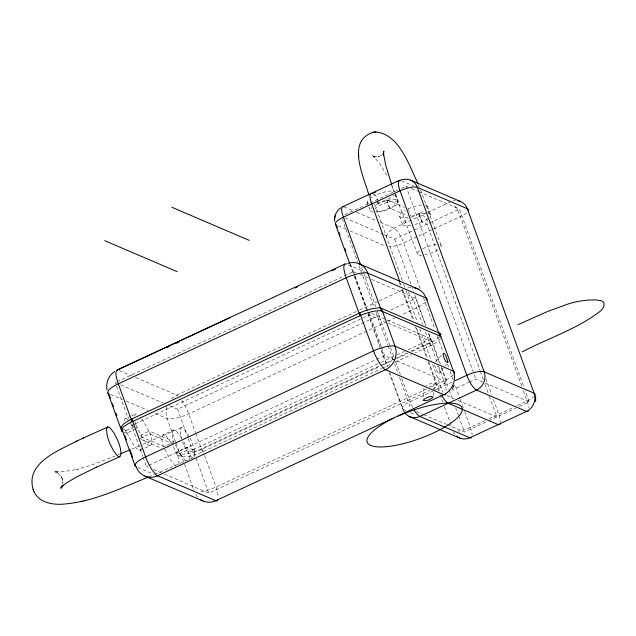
<?xml version="1.0" encoding="UTF-8"?>
<svg xmlns="http://www.w3.org/2000/svg" width="636" height="636" viewBox="0 0 636 636"><rect width="100%" height="100%" fill="white"/><g stroke="black" fill="none" stroke-linecap="round" stroke-linejoin="round"><path stroke-width="0.48" stroke-dasharray="3.18 2.39" d="M179.145 464.415L178.326 457.292A20.869 5.875 65 0 0 176.689 452.013L187.048 447.195L193.066 449.763L195.737 457.149M189.504 459.597L188.685 452.474A20.869 5.875 65 0 0 187.048 447.195M433.235 395.679L433.545 392.213M62.614 484.274L62.964 481.993L62.813 483.185L62.153 478.534L62.312 479.019M423.997 388.143L423.234 397.77M433.776 390.48L435.31 382.697L431.399 383.182L425.897 385.615M124.1 420.881L124.863 419.005L130.467 416.326M134.458 416.063L135.651 413.917A15.606 4.396 65 0 1 138.004 414.585M141.399 448.277L140.206 450.423A15.606 4.396 65 0 1 137.161 449.215L132.614 443.57L128.48 435.914A20.893 5.883 65 0 1 126.23 430.437L122.366 428.791M434.642 364.905C436.169 373.237 443.308 378.428 437.417 365.692M435.437 383.166L433.307 384.963L429.268 386.847M439.619 373.523L443.181 368.196M440.629 338.591L438.8 340.673L434.404 343.726A19.454 5.589 -19.9 0 1 430.357 345.809L415.046 352.94M435.533 361.598L441.877 354.665M445.28 365.613L446.377 364.38M425.85 302.005L420.666 305.789A19.454 5.589 -19.9 0 1 416.628 307.88L401.308 315.003M439.397 337.16L434.221 340.944A19.454 5.589 -19.9 0 1 430.182 343.027L411.261 351.835M453.134 375.097L447.959 378.873A19.454 5.589 -19.9 0 1 443.912 380.964L430.397 387.252M382.681 154.135L379.843 156.273L380.249 156.106L378.174 156.838L379.302 156.607L376.266 157.036L377.013 156.933L372.942 156.146L374.35 156.742L372.362 155.629L375.002 157.8L373.547 156.44L380.193 164.255L387.785 177.126M181.689 438.037L176.434 431.264A15.606 4.396 65 0 0 173.397 430.055L163.039 434.873C160.542 437.163 162.252 441.265 162.657 444.143A20.869 5.875 65 0 0 163.357 446.639M173.397 430.055C170.901 432.345 172.61 436.439 173.016 439.317A20.869 5.875 65 0 0 173.827 442.155M140.206 450.423L150.565 445.605C153.053 443.316 151.352 439.214 150.939 436.336A20.869 5.875 65 0 0 149.309 431.057L139.594 435.573M344.839 214.682L397.929 189.981M401.531 188.304L406.03 186.213L407.843 186.984M426.692 212.925L393.915 228.181A13.968 12.784 -66.9 0 0 385.814 238.603M427.583 212.511L450.614 201.795M383.762 234.541L394.622 239.184L413.519 230.391M414.426 229.97L428.823 223.268M429.721 222.854L459.423 209.037L523.833 386.982M431.987 229.771L403.637 242.96A13.968 4.015 -19.9 0 1 389.073 246.824M433.752 228.952L460.329 216.582A13.968 4.015 -19.9 0 0 466.832 212.527M117 381.695L353.473 271.667L356.184 272.828M131.334 415.928L135.651 413.917M135.786 377.553L176.792 395.083L358.76 310.416M359.666 309.994L378.579 301.194M379.485 300.772L404.703 289.038M134.49 424.22L130.897 425.889L133.473 426.995M135.389 423.799L361.971 318.374M362.87 317.952L369.166 315.027L384.526 321.593M126.23 430.437L133.345 427.122M135.937 425.921L136.589 425.619A20.893 5.883 65 0 0 138.839 431.097L142.973 438.753L147.52 444.389A15.606 4.396 65 0 0 150.565 445.605M169.415 405.712L177.547 409.194L381.656 314.224M390.647 310.042L415.825 298.324L425.842 325.998M123.344 431.916L126.548 433.283L136.048 428.863M386.895 321.705L188.717 413.917A19.454 5.589 -19.9 0 1 184.202 415.809L175.957 418.281L169.399 419.005A14.994 4.309 -19.9 0 1 167.141 418.575L154.381 413.114M387.801 321.291L395.004 317.936M139.92 438.419L149.627 433.903L173.755 444.214M164.621 446.273L163.969 446.575L138.95 435.875M165.265 445.971L165.917 445.669M167.204 445.073L173.032 442.362M173.684 442.06L174.328 441.758L149.309 431.057M164.295 449.421L164.939 449.119M167.53 447.911L168.174 447.609M143.068 457.236L146.407 466.466L148.212 465.632M149.11 465.21L375.693 359.785M376.591 359.364L384.685 355.596L447.029 382.252L430.85 389.789M173.437 446.647L174.765 449.382A20.893 5.883 65 0 1 177.015 454.859L187.374 450.034L193.241 452.546L393.748 359.253M193.066 449.763L380.09 362.751M380.988 362.329L396.268 355.214M397.166 354.801L404.361 351.454M407.962 349.776L431.335 338.901L440.351 363.808M394.654 358.831L407.239 352.98M410.832 351.303L431.518 341.683L428.179 332.453M176.689 452.013L180.696 453.722A14.994 4.309 -19.9 0 0 182.953 454.16L189.512 453.428L197.756 450.964A19.454 5.589 -19.9 0 0 202.264 449.072L379.732 366.503M383.333 364.825L392.348 360.636M396.848 358.537L407.66 353.513M177.015 454.859L180.87 456.505A14.994 4.309 -19.9 0 0 183.136 456.934L189.687 456.211L197.939 453.746A19.454 5.589 -19.9 0 0 202.447 451.854L381.711 368.443M382.61 368.029L389.82 364.674M395.226 362.154L411.444 354.61M426.796 388.93L216.001 487.009A19.454 5.589 -19.9 0 1 211.494 488.901L204.856 490.992L198.933 492.041M164.486 474.194L208.759 493.123L429.944 390.202M433.164 390.941L410.133 401.658A13.968 4.015 -19.9 0 0 403.152 409.52A13.968 12.784 -66.9 0 0 404.472 412.176M434.054 390.536L452.657 381.878M451.544 390.369L468.645 382.411M469.543 381.99L475.839 379.064L483.988 382.546M485.475 420.428L470.409 427.432A13.968 4.015 -19.9 0 1 457.904 431.16M489.012 418.774L513.816 407.231M517.362 405.585L527.109 401.054A13.968 4.015 -19.9 0 0 533.612 396.991M447.243 424.681L464.439 432.035L487.836 421.151M488.734 420.73L515.732 408.169M519.334 406.491L529.232 401.888L525.185 390.711M181.546 427.63L140.62 445.351M193.376 457.658L154.834 474.337M139.761 445.717L131.167 449.35M148.784 476.921L153.976 474.71M118.121 454.772L119.87 454.048M115.458 455.869L90.352 465.473L76.805 469.471L77.791 469.241L63.179 471.737L55.205 471.864L57.765 472.087L53.726 471.356L58.464 473.526L57.892 472.993L61.819 477.58L61.358 476.865M401.578 180.831L413.384 185.879M411.46 188.534L417.796 191.237M418.703 191.627L459.423 209.037M372.322 193.638L375.749 195.101A14.723 4.229 -19.9 0 1 394.225 191.579M377.005 202.995A14.723 4.229 -19.9 0 0 386.521 199.704L404.496 207.392M411.961 216.113A14.723 4.229 -19.9 0 0 418.838 213.521L422.264 214.984A13.968 3.935 65 0 1 429.316 223.753M376.981 202.717L378.786 203.488A14.723 4.229 -19.9 0 1 397.039 199.855A14.723 4.229 -19.9 0 1 389.677 208.139L386.64 199.76A14.723 4.229 -19.9 0 0 394.185 194.767M376.234 212.034A14.723 4.229 -19.9 0 0 389.55 208.091L407.533 215.779M414.998 224.5A14.723 4.229 -19.9 0 0 421.875 221.908L427.018 224.111L479.973 370.375M343.973 206.827L353.052 210.707M356.685 212.257L375.757 220.414M380.296 222.354L393.915 228.181A13.968 3.935 65 0 1 403.637 242.96L420.165 288.617M344.855 217.902L382.864 234.151M338.193 225.828L346.366 229.326M349.999 230.876L385.416 246.021M348.202 264.878L364.603 271.898M359.793 274.378L367.926 277.853M371.543 279.395L415.825 298.324M371.694 313.405L386.155 319.582M387.062 319.972L431.335 338.901M388.143 323.136L431.518 341.683M484.894 382.928L529.232 401.888M447.068 395.687L454.303 398.78M457.92 400.322L496.835 416.962L488.742 394.598M416.477 411.532L422.813 414.243M423.719 414.624L446.337 424.299M405.879 410.689L403.152 409.52L390.003 373.189M410.419 412.629L414.958 414.569M119.377 370.534L132.137 375.987M117.008 383.309L115.203 382.538L116.205 385.305M120.617 384.852L163.094 403.009M110.632 394.415L122.486 399.48M126.127 401.038L148.005 410.387M141.057 439.484L161.616 448.269M146.407 466.466L148.22 467.237M153.642 469.551L163.579 473.804M137.925 467.508L153.419 474.13M408.137 292.035L411.564 297.052L414.775 303.3A19.859 5.597 65 0 1 416.628 307.88L422.654 324.527M141.86 418.742L147.377 428.425A20.893 5.883 65 0 1 149.627 433.903M181.912 400.346L186.865 409.346A19.859 5.597 65 0 1 188.717 413.917L195.411 432.424M132.185 424.53L133.584 426.724M171.33 442.855L166.076 436.081A15.606 4.396 65 0 0 163.039 434.873M403.518 411.293L389.145 372.577M189.29 436.479L184.154 429.022A13.396 3.856 66.3 0 0 181.149 427.742L180.067 430.508L180.839 436.32A17.967 5.175 66.3 0 0 181.578 438.991M183.796 441.829L185.124 444.564A20.893 5.883 65 0 1 187.374 450.034M190.005 437.902L191.325 440.804A17.967 5.175 66.3 0 1 194.083 448.968L194.855 454.788L193.773 457.554A13.396 3.856 66.3 0 1 190.768 456.266L187.143 451.488L183.597 444.485M61.159 476.42L62.511 479.465M391.649 185.656L394.32 192.048M418.488 184.83L419.172 186.547M420.539 189.989L441.289 245.878M395.067 193.885L417.415 253.851M521.711 386.147L460.329 216.582A13.968 3.935 65 0 0 453.492 204.22M523.396 390.806L527.109 401.054A13.968 3.935 65 0 1 528.755 407.573M427.384 206.326L430.421 214.714M485.944 378.841L491.676 394.678M493.361 399.336L498.759 414.243A13.968 3.935 65 0 1 500.468 422.487M480.307 371.313L483.344 379.692M485.03 384.351L488.4 393.668M418.838 213.521L421.875 221.908M406.03 186.213L475.839 379.064M407.946 208.862L408.447 209.967M408.638 210.492L409.02 211.542M409.393 212.583L409.584 213.108M410.156 214.682L410.721 216.256M395.743 194.377L398.104 200.897M399.519 216.113L402.556 224.492M423.536 297.934L434.666 328.677M437.361 336.126L443.093 351.97M447.482 364.078L448.825 367.807M450.177 371.535L453.214 379.915M455.575 386.442L459.955 398.549M460.297 399.48L464.344 410.665M464.678 411.595L470.409 427.432A13.968 3.935 65 0 1 472.127 434.865M386.521 199.704L389.55 208.091M441.686 367.497L447.029 382.252M394.622 239.184L411.15 284.833M411.484 285.763L413.511 291.352M414.863 295.08L425.993 325.823M428.688 333.28L439.818 364.023M441.169 367.751L448.921 389.176M449.262 390.114L452.633 399.424M455.67 407.811L458.365 415.268M458.699 416.198L464.439 432.035M430.182 343.027L437.21 362.464M438.554 366.161L443.912 380.964A19.859 5.597 65 0 1 445.295 385.337L446.273 390.639M425.333 331.936L430.357 345.809M378.11 201.62L375.622 195.045A14.723 4.229 -19.9 0 0 371.09 197.542M378.468 202.908L378.659 203.433A14.723 4.229 -19.9 0 0 374.119 205.921M374.644 204.077L402.302 280.476M403.645 284.205L405.673 289.793M406.007 290.724L417.478 322.396M419.84 328.923L431.303 360.596M432.655 364.325L442.767 392.269M400.37 283.195L401.046 285.055M402.731 289.714L413.861 320.457M416.564 327.914L428.362 360.525M428.704 361.455L438.482 388.469A13.968 3.935 65 0 0 439.937 392.015M399.138 281.812L400.489 285.54M401.833 289.261L412.963 320.011M415.324 326.53L426.788 358.203M428.139 361.932L438.594 390.814M439.945 394.543L442.64 401.992M444.325 406.65L452.085 428.084M367.203 202.296L368.546 206.016M368.888 206.954L370.231 210.675M361.574 267.502L375.733 306.632M377.418 311.29L390.234 346.692M390.576 347.622L394.28 357.869M395.632 361.598L400.354 374.644M401.706 378.372L410.133 401.658A13.968 3.935 65 0 0 412.804 407.684M342.248 219.15L357.758 262.008M359.109 265.737L373.952 306.727M375.971 312.316L387.777 344.927M388.111 345.857L393.175 359.833M394.519 363.561L398.231 373.809M399.583 377.538L410.713 408.28M368.991 312.244L381.346 346.374M381.68 347.296L384.685 355.596M353.473 271.667L354.809 275.364M355.142 276.286L368.498 313.182M350.539 264.186L354.586 275.364M354.928 276.294L380.217 346.167M381.568 349.895L387.642 366.67M349.887 264.123L353.918 275.253M354.252 276.183L366.026 308.659M368.045 314.224L387.133 367.02M202.264 449.072L204.275 454.629M204.609 455.551L216.001 487.009A19.859 5.597 65 0 1 217.385 491.382L218.394 497.75M195.745 433.355L202.447 451.854M196.071 458.071L208.759 493.123M177.547 409.194L187.898 437.791M188.232 438.713L193.241 452.546M180.696 453.722L194.425 491.66M175.512 441.702L167.141 418.567A17.959 16.441 -66.9 0 1 166.91 406.706M175.846 442.624L180.87 456.505M130.714 423.107L142.734 456.314M116.539 386.227L128.226 418.512M397.937 202.534L391.871 185.132M134.959 421.827L135.269 423.178A20.869 5.875 65 0 0 136.907 428.465M374.707 209.149A12.521 3.585 -19.7 0 1 391.927 201.286A12.521 3.585 -19.7 0 1 394.749 206.255A12.521 3.585 -19.7 0 1 376.21 211.796M439.881 244.629A12.625 3.617 -19.7 0 1 440.43 247.69M437.743 249.853A12.625 3.617 -19.7 0 1 424.88 254.861M421.732 255.29A12.625 3.617 -19.7 0 1 420.158 250.425M422.757 248.827A12.625 3.617 -19.7 0 1 435.994 244.526M428.354 213.386A14.723 4.229 -19.9 0 1 429.538 216.971M427.972 218.434A14.723 4.229 -19.9 0 1 421.994 221.956L418.957 213.577A14.723 4.229 -19.9 0 0 424.252 210.564M411.102 217.305A14.723 4.229 -19.9 0 1 425.571 213.259M425.325 204.999A14.723 4.229 -19.9 0 1 426.064 209.061M408.066 208.918A14.723 4.229 -19.9 0 1 421.39 204.967M452.896 200.976A13.968 12.784 -66.9 0 1 455.408 200.602M373.109 212.114A14.723 4.229 -19.9 0 1 372.084 207.463M408.01 217.091A14.723 4.229 -19.9 0 1 399.575 216.272A14.723 4.229 -19.9 0 1 405.1 210.325M411.047 225.47A14.723 4.229 -19.9 0 1 402.612 224.659A14.723 4.229 -19.9 0 1 408.129 218.712M368.586 203.456A14.723 4.229 -19.9 0 1 369.047 199.076M454.82 434.118A13.968 12.784 -66.9 0 1 453.555 431.979M165.018 449.278A20.893 5.883 65 0 0 166.219 452.053L170.361 459.709L174.908 465.353A15.606 4.396 65 0 0 175.592 465.894M175.377 444.461A20.893 5.883 65 0 0 176.577 447.235L180.719 454.891L185.267 460.528A15.606 4.396 65 0 0 185.958 461.076M139.88 438.657A20.869 5.875 65 0 1 139.984 438.983M197.701 497.121A17.959 16.441 -66.9 0 1 195.785 494.474M125.292 418.734A15.606 4.396 65 0 1 128.329 419.943M126.548 433.283A20.869 5.875 65 0 1 124.91 428.004M176.792 395.083A14.843 4.182 65 0 1 177.993 395.823M171.474 398.875A17.959 16.441 -66.9 0 1 176.776 395.028M407.628 287.957A17.959 16.441 -66.9 0 1 410.84 287.496M183.597 444.485A17.967 5.175 66.3 0 1 182.476 441.654"/><path stroke-width="0.95" d="M368.888 195.157C364.182 177.19 345.483 140.429 373.753 132.161M383.564 154.381L383.818 151.082L383.158 153.292M535.631 401.594L535.639 396.149M334.719 221.447C333.98 216.168 336.42 210.683 340.88 207.757M334.576 219.118L334.759 217.925M334.91 216.884L335.116 215.548M427.169 300.057L427.193 299.055A14.994 4.309 -19.9 0 0 426.128 298.069L367.807 273.13A14.994 4.309 -19.9 0 0 365.541 272.701L358.982 273.424L350.738 275.889A19.454 5.589 -19.9 0 0 346.23 277.781L118.32 383.826A19.454 5.589 -19.9 0 0 114.273 385.917C111.88 387.642 107.85 389.264 107.754 392.643L121.707 430.977M440.724 335.212L440.748 334.21A14.994 4.309 -19.9 0 0 439.683 333.216L381.362 308.285A14.994 4.309 -19.9 0 0 379.096 307.856L372.537 308.579L364.293 311.044A19.454 5.589 -19.9 0 0 359.785 312.936L131.875 418.981A19.454 5.589 -19.9 0 0 127.828 421.072L123.432 424.117L121.333 426.796M454.454 373.149L454.478 372.147A14.994 4.309 -19.9 0 0 453.42 371.154L395.091 346.223A14.994 4.309 -19.9 0 0 392.833 345.785L386.275 346.517L378.023 348.981A19.454 5.589 -19.9 0 0 373.515 350.873L145.604 456.918A19.454 5.589 -19.9 0 0 141.566 459.001C139.165 460.734 135.142 462.348 135.039 465.735A14.994 4.309 -19.9 0 0 136.096 466.729M218.196 499.451L217.281 500.771A14.843 4.182 65 0 1 215.85 500.691L157.521 475.752A14.843 4.182 65 0 1 155.637 474.416L151.535 469.169L147.457 461.49A19.859 5.597 65 0 1 145.604 456.918L131.875 418.981M62.225 485.769L61.39 487.955L62.439 485.658L60.802 488.146L63.179 485.324L61.247 487.136L65.556 483.583L76.169 477.175L96.457 467.158L95.527 467.603L119.616 456.759M452.538 388.381L454.183 385.273M445.876 394.01L445.2 394.725A14.843 4.182 65 0 1 443.761 394.646L385.44 369.707A14.843 4.182 65 0 1 383.548 368.371L379.446 363.124L375.367 355.445A19.859 5.597 65 0 1 373.515 350.873L359.785 312.936M114.591 371.456C108.716 375.455 105.679 382.944 107.007 389.908M230.614 317.316L117.032 370.065C114.734 372.545 116.468 376.536 116.929 379.454A19.859 5.597 65 0 0 118.32 383.826L132.049 421.763A19.454 5.589 -19.9 0 0 128.011 423.846C125.61 425.579 121.587 427.193 121.484 430.58A14.994 4.309 -19.9 0 0 122.541 431.574L120.872 426.947M346.382 264.099A14.843 4.182 65 0 0 344.943 264.02C342.645 266.492 344.378 270.491 344.847 273.408A19.859 5.597 65 0 0 346.23 277.781L359.96 315.718L132.049 421.763M76.98 441.018C58.806 450.534 24.82 462.905 33.318 489.935M82.497 438.419L107.889 426.979M75.962 441.495L83.427 437.973M399.424 180.322L342.725 206.7M344.943 264.02L117.469 369.945M522.402 351.819C548.312 338.098 577.456 329.035 600.734 310.829A38.629 11.098 -19.9 0 0 603.723 306.719L604.128 303.793A49.839 14.318 -19.9 0 0 603.755 302.704L602.856 301.599A26.879 7.727 -19.9 0 0 601.37 300.82L597.705 300.12A66.677 19.16 -19.9 0 0 595.097 299.93L588.109 300.049L580.35 301.027A38.868 11.17 -19.9 0 0 574.801 302.18A36.578 10.51 -19.9 0 0 568.433 303.873L547.453 311.56L518.03 324.638M373.205 193.225L375.86 191.985M398.009 181.681L400.664 180.449M167.109 347.51L168.914 346.676M176.124 343.321L178.827 342.065M295.032 287.997L297.735 286.733M331.968 270.809L335.57 269.131M157.521 475.752L385.44 369.707M455.312 380.638L466.832 375.28A13.968 4.015 -19.9 0 1 484.147 371.837L534.089 393.191A13.968 4.015 -19.9 0 1 534.94 395.322M215.85 500.691L443.761 394.646M129.442 450.073L120.753 453.691M147.91 477.286C121.245 487.963 94.669 501.144 65.683 503.911C53.329 505.429 37.381 502.925 33.04 489.283M401.117 179.71L402.19 179.431M81.05 501.502L82.211 501.24M84.214 500.778L85.2 500.548M374.858 132.01C398.836 133.027 409.083 165.328 417.796 183.144M372.553 132.336L376.051 131.835M410.594 180.131L460.536 201.485M418.48 289.181L359.094 263.749M171.744 207.233L249.201 240.352M359.96 315.718A19.454 5.589 -19.9 0 1 364.476 313.826L372.72 311.362L379.279 310.638A14.994 4.309 -19.9 0 1 381.536 311.068L439.866 335.999A14.994 4.309 -19.9 0 1 440.923 336.993M104.67 240.67L177.134 271.651M409.099 416.381L459.876 438.117M144.809 476.102L203.138 501.041M34.185 491.882L34.471 492.534M439.683 333.216L453.42 371.154M426.128 298.069L439.866 335.999M399.702 281.335L371.71 204.005A13.968 3.935 65 0 1 372.322 193.638M381.362 308.285L395.091 346.223M367.807 273.13L381.536 311.068M360.556 264.711L343.361 217.194A13.968 3.935 65 0 1 343.973 206.827M336.372 225.057L337.39 227.847M339.075 232.506L340.085 235.304M344.807 248.35L345.817 251.141M335.426 224.23L349.546 263.193M124.712 435.263L126.389 439.889M129.736 449.143L132.749 457.475M121.858 429.101L135.039 465.735M108.812 393.636L110.489 398.263M112.5 403.812L113.502 406.587M115.847 413.066L116.849 415.841M391.585 184.289L385.718 165.201L383.532 153.817M121.238 427.328L121.309 427.797M383.468 152.346L383.619 155.756M358.537 153.204L358.712 157.14M441.813 395.711A13.968 3.935 65 0 0 448.205 403.256L498.147 424.61A13.968 3.935 65 0 0 500.23 423.767M402.954 179.63A13.968 12.784 -66.9 0 1 417.367 187.374L467.317 208.719A13.968 4.015 -19.9 0 1 468.16 210.85M458 200.753A13.968 12.784 -66.9 0 1 467.317 208.719L534.089 393.191A13.968 12.784 -66.9 0 1 526.497 411.42L469.797 437.799A13.968 12.784 -66.9 0 1 456.545 436.018M400.219 180.298A13.968 3.935 65 0 0 400.052 190.816L466.832 375.28A13.968 3.935 65 0 0 476.547 390.067L526.497 411.42A13.968 3.935 65 0 0 528.58 410.578M335.959 224.834A13.968 4.015 -19.9 0 1 343.361 217.194L400.052 190.816A13.968 4.015 -19.9 0 1 417.367 187.374L484.147 371.837A13.968 12.784 -66.9 0 1 476.547 390.067L419.855 416.445A13.968 12.784 -66.9 0 1 405.037 412.979M471.666 437.409A13.968 3.935 65 0 1 469.797 437.799L419.855 416.445A13.968 3.935 65 0 1 414.163 410.085M398.12 416.063A50.451 14.501 -19.9 0 1 461.855 411.587A50.451 14.501 -19.9 0 1 386.76 446.647A50.451 14.501 -19.9 0 1 393.43 418.257M215.874 500.747A17.959 16.441 -66.9 0 1 200.181 499.371M157.545 475.808A17.959 16.441 -66.9 0 1 136.16 466.697M395.036 346.246A17.959 16.441 -66.9 0 1 385.456 369.762M453.365 371.185A17.959 16.441 -66.9 0 1 443.785 394.702M347.789 263.471A17.959 16.441 -66.9 0 1 367.751 273.154M414.171 287.726A17.959 16.441 -66.9 0 1 426.072 298.093M117.032 370.065A14.843 4.182 65 0 1 117.946 369.977M108.335 393.374A14.994 4.309 -19.9 0 1 107.754 392.643M448.006 362.011C446.082 364.571 443.467 356.693 443.157 354.793A4.42 1.248 65 0 1 445.78 355.524L448.006 362.011M423.242 400.314C426.128 401.817 430.707 399.281 433.1 397.103C430.898 395.051 425.309 397.993 423.258 400.243M106.49 428.982L107.19 435.596A17.824 5.136 66.3 0 0 109.917 443.697L113.439 450.638L117.04 455.384A13.292 3.824 66.3 0 0 120.013 456.656L121.086 453.913L120.323 448.142A17.824 5.136 66.3 0 0 117.588 440.04L114.075 433.1L110.473 428.354A13.292 3.824 66.3 0 0 107.492 427.082L106.49 428.982"/></g></svg>
